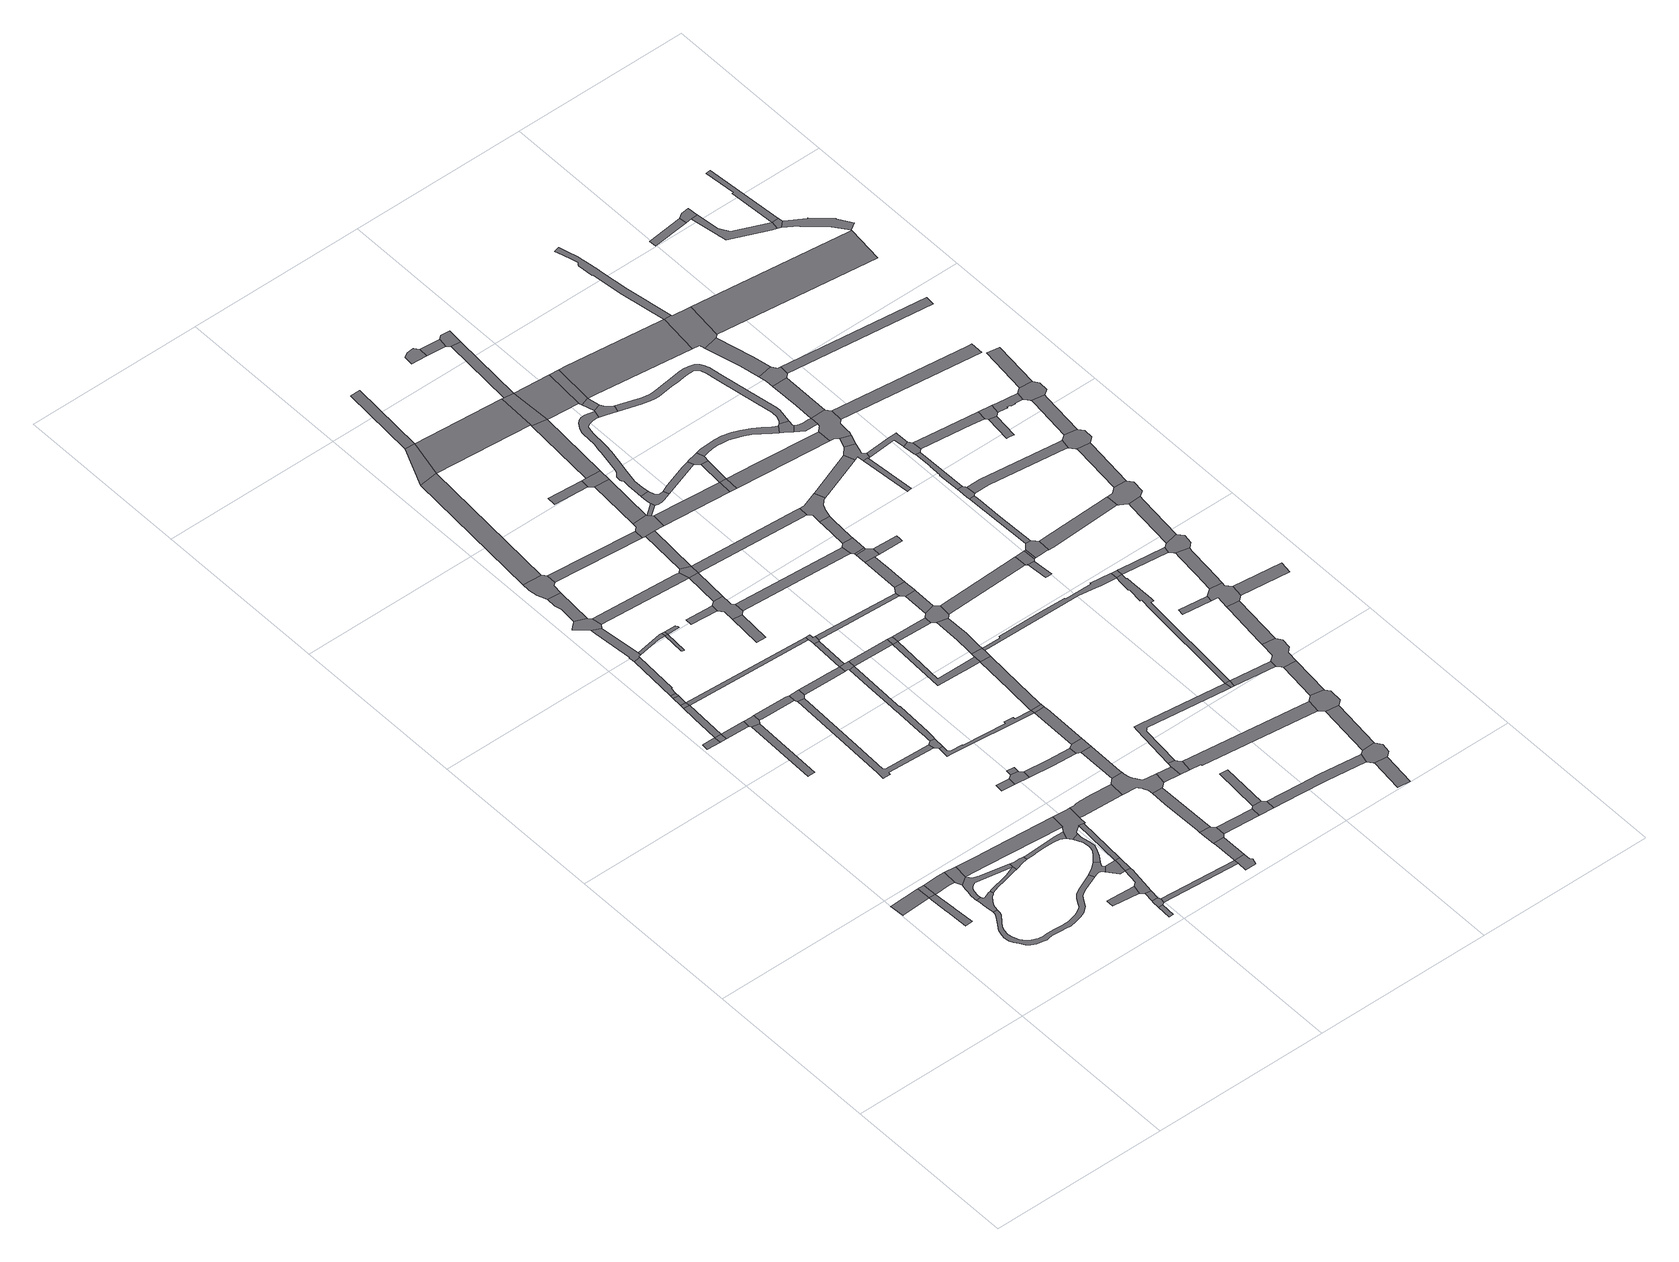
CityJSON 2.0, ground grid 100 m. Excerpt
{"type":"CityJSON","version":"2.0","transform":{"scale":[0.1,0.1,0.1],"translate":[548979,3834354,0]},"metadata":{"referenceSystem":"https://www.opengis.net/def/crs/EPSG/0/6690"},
"CityObjects":{
"road1":{"type":"Road","attributes":{"RoadStructureAttribute.sectionType":"1"},"geometry":[{"type":"MultiSurface","lod":"1","boundaries":[[[0,1,2,3,4,5,6]]]}]},
"road2":{"type":"Road","attributes":{"RoadStructureAttribute.sectionType":"1"},"geometry":[{"type":"MultiSurface","lod":"1","boundaries":[[[7,8,9,10,11,12,13,14,6]]]}]},
"road3":{"type":"Road","geometry":[{"type":"MultiSurface","lod":"1","boundaries":[[[15,0,6,14]]]}]},
"road4":{"type":"Road","attributes":{"RoadStructureAttribute.sectionType":"1"},"geometry":[{"type":"MultiSurface","lod":"1","boundaries":[[[16,15,14,17,18,19,20]]]}]},
"road5":{"type":"Road","geometry":[{"type":"MultiSurface","lod":"1","boundaries":[[[21,22,23,24,25,26,27,28,29,30,31,32,33,34,35,36,37,38]]]}]},
"road6":{"type":"Road","geometry":[{"type":"MultiSurface","lod":"1","boundaries":[[[20,19,39,40,41]]]}]},
"road7":{"type":"Road","attributes":{"RoadStructureAttribute.sectionType":"1"},"geometry":[{"type":"MultiSurface","lod":"1","boundaries":[[[31,42,43,44,45,46,47,48,49,50,51,52,53,54,55,56,57,58,59,60,61,62,63,64,65,66,67,68,69,70,71,72,73,74,75,76,77,78,79,80,81,82,83,84,85,86,87,88,89,90,91,92,93,94,95,96,97,98,99,100,101,102,32]]]}]},
"road8":{"type":"Road","attributes":{"RoadStructureAttribute.sectionType":"1"},"geometry":[{"type":"MultiSurface","lod":"1","boundaries":[[[103,104,105,40,39,106,107,108,109,110,27,26,111,112,113,114,115,116,117,118,119,120,121,122,123]]]}]},
"road9":{"type":"Road","attributes":{"RoadStructureAttribute.sectionType":"1"},"geometry":[{"type":"MultiSurface","lod":"1","boundaries":[[[122,124,125,126,127,128,21,38,129,130,131,132,133,134]]]}]},
"road10":{"type":"Road","attributes":{"RoadStructureAttribute.sectionType":"1"},"geometry":[{"type":"MultiSurface","lod":"1","boundaries":[[[135,136,137,138,139]]]}]},
"road11":{"type":"Road","geometry":[{"type":"MultiSurface","lod":"1","boundaries":[[[139,138,140,141]]]}]},
"road12":{"type":"Road","attributes":{"RoadStructureAttribute.sectionType":"1"},"geometry":[{"type":"MultiSurface","lod":"1","boundaries":[[[142,143,144,139,141,145]]]}]},
"road13":{"type":"Road","geometry":[{"type":"MultiSurface","lod":"1","boundaries":[[[146,147,148,123,122,134,149,150,151]]]}]},
"road14":{"type":"Road","attributes":{"RoadStructureAttribute.sectionType":"1"},"geometry":[{"type":"MultiSurface","lod":"1","boundaries":[[[152,141,140,153,154,155]]]}]},
"road15":{"type":"Road","geometry":[{"type":"MultiSurface","lod":"1","boundaries":[[[156,142,145,157]]]}]},
"road16":{"type":"Road","attributes":{"RoadStructureAttribute.sectionType":"1"},"geometry":[{"type":"MultiSurface","lod":"1","boundaries":[[[158,159,160,161,162]]]}]},
"road17":{"type":"Road","attributes":{"RoadStructureAttribute.sectionType":"1"},"geometry":[{"type":"MultiSurface","lod":"1","boundaries":[[[163,156,157,164]]]}]},
"road18":{"type":"Road","geometry":[{"type":"MultiSurface","lod":"1","boundaries":[[[165,163,164,166]]]}]},
"road19":{"type":"Road","attributes":{"RoadStructureAttribute.sectionType":"1"},"geometry":[{"type":"MultiSurface","lod":"1","boundaries":[[[167,168,41,40,169,170,171,172]]]}]},
"road20":{"type":"Road","geometry":[{"type":"MultiSurface","lod":"1","boundaries":[[[173,174,175,176,177,178]]]}]},
"road21":{"type":"Road","geometry":[{"type":"MultiSurface","lod":"1","boundaries":[[[179,155,154,158,162,180,181]]]}]},
"road22":{"type":"Road","attributes":{"RoadStructureAttribute.sectionType":"1"},"geometry":[{"type":"MultiSurface","lod":"1","boundaries":[[[182,183,184,185,165,166]]]}]},
"road23":{"type":"Road","attributes":{"RoadStructureAttribute.sectionType":"1"},"geometry":[{"type":"MultiSurface","lod":"1","boundaries":[[[186,187,188,189]]]}]},
"road24":{"type":"Road","geometry":[{"type":"MultiSurface","lod":"1","boundaries":[[[190,191,186,189,192,193,194]]]}]},
"road25":{"type":"Road","attributes":{"RoadStructureAttribute.sectionType":"1"},"geometry":[{"type":"MultiSurface","lod":"1","boundaries":[[[195,190,194,196]]]}]},
"road26":{"type":"Road","attributes":{"RoadStructureAttribute.sectionType":"1"},"geometry":[{"type":"MultiSurface","lod":"1","boundaries":[[[197,198,151,150,199,200,201,202,203,204,205]]]}]},
"road27":{"type":"Road","geometry":[{"type":"MultiSurface","lod":"1","boundaries":[[[206,207,75,74,208,209,210,211,212,213,214,215]]]}]},
"road28":{"type":"Road","geometry":[{"type":"MultiSurface","lod":"1","boundaries":[[[216,217,218,219,220,178,177,221,195,196,222,223]]]}]},
"road29":{"type":"Road","attributes":{"RoadStructureAttribute.sectionType":"1"},"geometry":[{"type":"MultiSurface","lod":"1","boundaries":[[[224,225,226,227,185,184,228,229,230,231,232,233]]]}]},
"road30":{"type":"Road","geometry":[{"type":"MultiSurface","lod":"1","boundaries":[[[212,211,234,217,235]]]}]},
"road31":{"type":"Road","geometry":[{"type":"MultiSurface","lod":"1","boundaries":[[[236,237,238,239,224,233,240,241,242]]]}]},
"road32":{"type":"Road","attributes":{"RoadStructureAttribute.sectionType":"1"},"geometry":[{"type":"MultiSurface","lod":"1","boundaries":[[[243,181,180,244,245,246,247,248,249]]]}]},
"road33":{"type":"Road","attributes":{"RoadStructureAttribute.sectionType":"1"},"geometry":[{"type":"MultiSurface","lod":"1","boundaries":[[[250,251,252,253,254,255,256,257,258,259,260,261,262,263,264,265,206,215]]]}]},
"road34":{"type":"Road","attributes":{"RoadStructureAttribute.sectionType":"1"},"geometry":[{"type":"MultiSurface","lod":"1","boundaries":[[[235,217,216,223,266]]]}]},
"road35":{"type":"Road","attributes":{"RoadStructureAttribute.sectionType":"1"},"geometry":[{"type":"MultiSurface","lod":"1","boundaries":[[[267,268,269,236,242,270]]]}]},
"road36":{"type":"Road","geometry":[{"type":"MultiSurface","lod":"1","boundaries":[[[271,231,230,272,273,274]]]}]},
"road37":{"type":"Road","geometry":[{"type":"MultiSurface","lod":"1","boundaries":[[[275,276,277,278,267,270,279,280,281,282,283,284,285,286]]]}]},
"road38":{"type":"Road","attributes":{"RoadStructureAttribute.sectionType":"1"},"geometry":[{"type":"MultiSurface","lod":"1","boundaries":[[[287,235,266,288]]]}]},
"road39":{"type":"Road","geometry":[{"type":"MultiSurface","lod":"1","boundaries":[[[289,172,171,205,204,258,257,290,287,288,291,292,293]]]}]},
"road40":{"type":"Road","attributes":{"RoadStructureAttribute.sectionType":"1"},"geometry":[{"type":"MultiSurface","lod":"1","boundaries":[[[294,295,296,297,298,273]]]}]},
"road41":{"type":"Road","attributes":{"RoadStructureAttribute.sectionType":"1"},"geometry":[{"type":"MultiSurface","lod":"1","boundaries":[[[193,192,299,300]]]}]},
"road42":{"type":"Road","geometry":[{"type":"MultiSurface","lod":"1","boundaries":[[[249,248,301,302,303,304,305,306]]]}]},
"road43":{"type":"Road","attributes":{"RoadStructureAttribute.sectionType":"1"},"geometry":[{"type":"MultiSurface","lod":"1","boundaries":[[[302,307,308,309,310,311,312,313,314,315,316,303]]]}]},
"road44":{"type":"Road","geometry":[{"type":"MultiSurface","lod":"1","boundaries":[[[274,273,298,317]]]}]},
"road45":{"type":"Road","attributes":{"RoadStructureAttribute.sectionType":"1"},"geometry":[{"type":"MultiSurface","lod":"1","boundaries":[[[157,145,318,319]]]}]},
"road46":{"type":"Road","attributes":{"RoadStructureAttribute.sectionType":"1"},"geometry":[{"type":"MultiSurface","lod":"1","boundaries":[[[320,321,322,323]]]}]},
"road47":{"type":"Road","geometry":[{"type":"MultiSurface","lod":"1","boundaries":[[[324,325,326,317,298]]]}]},
"road48":{"type":"Road","geometry":[{"type":"MultiSurface","lod":"1","boundaries":[[[327,328,329,313,312,330,331,332,333]]]}]},
"road49":{"type":"Road","geometry":[{"type":"MultiSurface","lod":"1","boundaries":[[[334,323,322,335,336,337]]]}]},
"road50":{"type":"Road","attributes":{"RoadStructureAttribute.sectionType":"1"},"geometry":[{"type":"MultiSurface","lod":"1","boundaries":[[[338,339,275,286]]]}]},
"road51":{"type":"Road","geometry":[{"type":"MultiSurface","lod":"1","boundaries":[[[340,341,334,337]]]}]},
"road52":{"type":"Road","attributes":{"RoadStructureAttribute.sectionType":"1"},"geometry":[{"type":"MultiSurface","lod":"1","boundaries":[[[342,241,240,343,344,345]]]}]},
"road53":{"type":"Road","attributes":{"RoadStructureAttribute.sectionType":"1"},"geometry":[{"type":"MultiSurface","lod":"1","boundaries":[[[346,347,306,305,348,349,350]]]}]},
"road54":{"type":"Road","attributes":{"RoadStructureAttribute.sectionType":"1"},"geometry":[{"type":"MultiSurface","lod":"1","boundaries":[[[351,352,353,354,355,356,293,292,357,358,359,360,361]]]}]},
"road55":{"type":"Road","attributes":{"RoadStructureAttribute.sectionType":"1"},"geometry":[{"type":"MultiSurface","lod":"1","boundaries":[[[362,363,364,365,366,367,368,369,370,371,372,373,374,375,376,327,333]]]}]},
"road56":{"type":"Road","geometry":[{"type":"MultiSurface","lod":"1","boundaries":[[[377,378,379,380]]]}]},
"road57":{"type":"Road","geometry":[{"type":"MultiSurface","lod":"1","boundaries":[[[300,299,381,382,383,384,385,386,387,388]]]}]},
"road58":{"type":"Road","attributes":{"RoadStructureAttribute.sectionType":"1"},"geometry":[{"type":"MultiSurface","lod":"1","boundaries":[[[389,390,391,392,300,388]]]}]},
"road59":{"type":"Road","geometry":[{"type":"MultiSurface","lod":"1","boundaries":[[[393,394,395,396,397]]]}]},
"road60":{"type":"Road","attributes":{"RoadStructureAttribute.sectionType":"1"},"geometry":[{"type":"MultiSurface","lod":"1","boundaries":[[[398,284,283,399,400]]]}]},
"road61":{"type":"Road","attributes":{"RoadStructureAttribute.sectionType":"1"},"geometry":[{"type":"MultiSurface","lod":"1","boundaries":[[[401,336,335,402,403,404]]]}]},
"road62":{"type":"Road","attributes":{"RoadStructureAttribute.sectionType":"1"},"geometry":[{"type":"MultiSurface","lod":"1","boundaries":[[[331,405,406,407,408,409,410,411,412,413,414,415,416,417,418,332]]]}]},
"road63":{"type":"Road","geometry":[{"type":"MultiSurface","lod":"1","boundaries":[[[350,349,419,368,367,420,421,422,423]]]}]},
"road64":{"type":"Road","geometry":[{"type":"MultiSurface","lod":"1","boundaries":[[[424,390,389,425,426,427]]]}]},
"road65":{"type":"Road","geometry":[{"type":"MultiSurface","lod":"1","boundaries":[[[428,380,379,429,393,397,430,431,432,433,434]]]}]},
"road66":{"type":"Road","attributes":{"RoadStructureAttribute.sectionType":"1"},"geometry":[{"type":"MultiSurface","lod":"1","boundaries":[[[435,350,423,436]]]}]},
"road67":{"type":"Road","geometry":[{"type":"MultiSurface","lod":"1","boundaries":[[[437,339,338,438]]]}]},
"road68":{"type":"Road","attributes":{"RoadStructureAttribute.sectionType":"1"},"geometry":[{"type":"MultiSurface","lod":"1","boundaries":[[[439,440,441,442,424,427]]]}]},
"road69":{"type":"Road","geometry":[{"type":"MultiSurface","lod":"1","boundaries":[[[443,444,445,446,319,318,447,435,436,448,449]]]}]},
"road70":{"type":"Road","attributes":{"RoadStructureAttribute.sectionType":"1"},"geometry":[{"type":"MultiSurface","lod":"1","boundaries":[[[344,428,434,450]]]}]},
"road71":{"type":"Road","geometry":[{"type":"MultiSurface","lod":"1","boundaries":[[[451,452,361,360,453,454,455,456,457,440,439,458,459,460,461,462,463,464,465,466,467,468,469]]]}]},
"road72":{"type":"Road","attributes":{"RoadStructureAttribute.sectionType":"1"},"geometry":[{"type":"MultiSurface","lod":"1","boundaries":[[[470,451,469,471,472]]]}]},
"road73":{"type":"Road","geometry":[{"type":"MultiSurface","lod":"1","boundaries":[[[473,345,344,450,474]]]}]},
"road74":{"type":"Road","attributes":{"RoadStructureAttribute.sectionType":"1"},"geometry":[{"type":"MultiSurface","lod":"1","boundaries":[[[420,367,475,476,477,478]]]}]},
"road75":{"type":"Road","attributes":{"RoadStructureAttribute.sectionType":"1"},"geometry":[{"type":"MultiSurface","lod":"1","boundaries":[[[426,425,479,480]]]}]},
"road76":{"type":"Road","geometry":[{"type":"MultiSurface","lod":"1","boundaries":[[[481,404,403,470,472,482]]]}]},
"road77":{"type":"Road","attributes":{"RoadStructureAttribute.sectionType":"1"},"geometry":[{"type":"MultiSurface","lod":"1","boundaries":[[[483,473,474,484]]]}]},
"road78":{"type":"Road","attributes":{"RoadStructureAttribute.sectionType":"1"},"geometry":[{"type":"MultiSurface","lod":"1","boundaries":[[[485,437,438,486]]]}]},
"road79":{"type":"Road","attributes":{"RoadStructureAttribute.sectionType":"1"},"geometry":[{"type":"MultiSurface","lod":"1","boundaries":[[[487,481,482,488,489]]]}]},
"road80":{"type":"Road","attributes":{"RoadStructureAttribute.sectionType":"1"},"geometry":[{"type":"MultiSurface","lod":"1","boundaries":[[[459,458,490,491]]]}]},
"road81":{"type":"Road","geometry":[{"type":"MultiSurface","lod":"1","boundaries":[[[410,409,487,489,492]]]}]},
"road82":{"type":"Road","geometry":[{"type":"MultiSurface","lod":"1","boundaries":[[[493,494,495,496]]]}]},
"road83":{"type":"Road","geometry":[{"type":"MultiSurface","lod":"1","boundaries":[[[478,477,497,498]]]}]},
"road84":{"type":"Road","geometry":[{"type":"MultiSurface","lod":"1","boundaries":[[[499,500,501,502,400,399,483,484,503,504,505,506,507]]]}]},
"road85":{"type":"Road","geometry":[{"type":"MultiSurface","lod":"1","boundaries":[[[508,480,479,509,510,511]]]}]},
"road86":{"type":"Road","geometry":[{"type":"MultiSurface","lod":"1","boundaries":[[[512,513,514,491,490,515,516,517,518,519]]]}]},
"road87":{"type":"Road","attributes":{"RoadStructureAttribute.sectionType":"1"},"geometry":[{"type":"MultiSurface","lod":"1","boundaries":[[[477,520,521,522,523,524,525,526,527,528,529,497]]]}]},
"road88":{"type":"Road","attributes":{"RoadStructureAttribute.sectionType":"1"},"geometry":[{"type":"MultiSurface","lod":"1","boundaries":[[[449,448,530,531]]]}]},
"road89":{"type":"Road","attributes":{"RoadStructureAttribute.sectionType":"1"},"geometry":[{"type":"MultiSurface","lod":"1","boundaries":[[[438,338,532,533]]]}]},
"road90":{"type":"Road","attributes":{"RoadStructureAttribute.sectionType":"1"},"geometry":[{"type":"MultiSurface","lod":"1","boundaries":[[[525,534,535,536,410,492,537,538,539]]]}]},
"road91":{"type":"Road","attributes":{"RoadStructureAttribute.sectionType":"1"},"geometry":[{"type":"MultiSurface","lod":"1","boundaries":[[[540,541,508,511]]]}]},
"road92":{"type":"Road","attributes":{"RoadStructureAttribute.sectionType":"1"},"geometry":[{"type":"MultiSurface","lod":"1","boundaries":[[[542,500,499,543]]]}]},
"road93":{"type":"Road","attributes":{"RoadStructureAttribute.sectionType":"1"},"geometry":[{"type":"MultiSurface","lod":"1","boundaries":[[[544,431,430,545,546,547]]]}]},
"road94":{"type":"Road","attributes":{"RoadStructureAttribute.sectionType":"1"},"geometry":[{"type":"MultiSurface","lod":"1","boundaries":[[[498,497,548,549]]]}]},
"road95":{"type":"Road","attributes":{"RoadStructureAttribute.sectionType":"1"},"geometry":[{"type":"MultiSurface","lod":"1","boundaries":[[[550,507,506,551]]]}]},
"road96":{"type":"Road","geometry":[{"type":"MultiSurface","lod":"1","boundaries":[[[496,495,542,543,552,553]]]}]},
"road97":{"type":"Road","geometry":[{"type":"MultiSurface","lod":"1","boundaries":[[[554,526,525,539,555,556]]]}]},
"road98":{"type":"Road","attributes":{"RoadStructureAttribute.sectionType":"1"},"geometry":[{"type":"MultiSurface","lod":"1","boundaries":[[[557,474,450,558,559,560]]]}]},
"road99":{"type":"Road","attributes":{"RoadStructureAttribute.sectionType":"1"},"geometry":[{"type":"MultiSurface","lod":"1","boundaries":[[[561,562,563,554,556,564,565,566,567]]]}]},
"road100":{"type":"Road","geometry":[{"type":"MultiSurface","lod":"1","boundaries":[[[568,569,570,571,572,573,550,551,574,575,576,577,578]]]}]},
"road101":{"type":"Road","attributes":{"RoadStructureAttribute.sectionType":"1"},"geometry":[{"type":"MultiSurface","lod":"1","boundaries":[[[579,553,552,580]]]}]},
"road102":{"type":"Road","attributes":{"RoadStructureAttribute.sectionType":"1"},"geometry":[{"type":"MultiSurface","lod":"1","boundaries":[[[505,504,581,582]]]}]},
"road103":{"type":"Road","geometry":[{"type":"MultiSurface","lod":"1","boundaries":[[[583,584,585,586,549,548,561,567,587,588,589,590]]]}]},
"road104":{"type":"Road","attributes":{"RoadStructureAttribute.sectionType":"1"},"geometry":[{"type":"MultiSurface","lod":"1","boundaries":[[[591,586,585,592]]]}]},
"road105":{"type":"Road","attributes":{"RoadStructureAttribute.sectionType":"1"},"geometry":[{"type":"MultiSurface","lod":"1","boundaries":[[[593,594,510,509,595,596,597,598]]]}]},
"road106":{"type":"Road","geometry":[{"type":"MultiSurface","lod":"1","boundaries":[[[599,600,601,531,530,591,592,602,603,604]]]}]},
"road107":{"type":"Road","attributes":{"RoadStructureAttribute.sectionType":"1"},"geometry":[{"type":"MultiSurface","lod":"1","boundaries":[[[605,606,607,512,519,608,609,610,611,612,613,614]]]}]},
"road108":{"type":"Road","attributes":{"RoadStructureAttribute.sectionType":"1"},"geometry":[{"type":"MultiSurface","lod":"1","boundaries":[[[615,616,617,618,619,620,621,622,623,624,625,626,627,628,629,630,631,632,633,572,571,634,635,636,637,638,639,640,641,642,643,644,645,646,647,648,649]]]}]},
"road109":{"type":"Road","geometry":[{"type":"MultiSurface","lod":"1","boundaries":[[[533,532,579,580,650,651]]]}]},
"road110":{"type":"Road","attributes":{"RoadStructureAttribute.sectionType":"1"},"geometry":[{"type":"MultiSurface","lod":"1","boundaries":[[[652,653,654,578,577,655]]]}]},
"road111":{"type":"Road","attributes":{"RoadStructureAttribute.sectionType":"1"},"geometry":[{"type":"MultiSurface","lod":"1","boundaries":[[[656,599,604,657,658]]]}]},
"road112":{"type":"Road","geometry":[{"type":"MultiSurface","lod":"1","boundaries":[[[659,660,661,662,663,664]]]}]},
"road113":{"type":"Road","attributes":{"RoadStructureAttribute.sectionType":"1"},"geometry":[{"type":"MultiSurface","lod":"1","boundaries":[[[516,515,665,666,667,668]]]}]},
"road114":{"type":"Road","attributes":{"RoadStructureAttribute.sectionType":"1"},"geometry":[{"type":"MultiSurface","lod":"1","boundaries":[[[669,670,671,672]]]}]},
"road115":{"type":"Road","geometry":[{"type":"MultiSurface","lod":"1","boundaries":[[[670,673,674,656,658,675,676,671]]]}]},
"road116":{"type":"Road","geometry":[{"type":"MultiSurface","lod":"1","boundaries":[[[677,547,546,669,672,678,679]]]}]},
"road117":{"type":"Road","geometry":[{"type":"MultiSurface","lod":"1","boundaries":[[[582,581,680,681]]]}]},
"road118":{"type":"Road","attributes":{"RoadStructureAttribute.sectionType":"1"},"geometry":[{"type":"MultiSurface","lod":"1","boundaries":[[[664,663,682,683]]]}]},
"road119":{"type":"Road","attributes":{"RoadStructureAttribute.sectionType":"1"},"geometry":[{"type":"MultiSurface","lod":"1","boundaries":[[[684,651,650,685]]]}]},
"road120":{"type":"Road","attributes":{"RoadStructureAttribute.sectionType":"1"},"geometry":[{"type":"MultiSurface","lod":"1","boundaries":[[[650,580,686,687,688]]]}]},
"road121":{"type":"Road","attributes":{"RoadStructureAttribute.sectionType":"1"},"geometry":[{"type":"MultiSurface","lod":"1","boundaries":[[[689,690,677,679,691,692,693,694]]]}]},
"road122":{"type":"Road","attributes":{"RoadStructureAttribute.sectionType":"1"},"geometry":[{"type":"MultiSurface","lod":"1","boundaries":[[[695,696,582,681,697]]]}]},
"road123":{"type":"Road","geometry":[{"type":"MultiSurface","lod":"1","boundaries":[[[698,699,700,652,655,695,697,701]]]}]},
"road124":{"type":"Road","geometry":[{"type":"MultiSurface","lod":"1","boundaries":[[[702,703,704,676,675]]]}]},
"road125":{"type":"Road","attributes":{"RoadStructureAttribute.sectionType":"1"},"geometry":[{"type":"MultiSurface","lod":"1","boundaries":[[[705,590,589,706]]]}]},
"road126":{"type":"Road","attributes":{"RoadStructureAttribute.sectionType":"1"},"geometry":[{"type":"MultiSurface","lod":"1","boundaries":[[[707,708,709,710]]]}]},
"road127":{"type":"Road","geometry":[{"type":"MultiSurface","lod":"1","boundaries":[[[711,683,682,684,685,712,713]]]}]},
"road128":{"type":"Road","attributes":{"RoadStructureAttribute.sectionType":"1"},"geometry":[{"type":"MultiSurface","lod":"1","boundaries":[[[714,715,716,717]]]}]},
"road129":{"type":"Road","geometry":[{"type":"MultiSurface","lod":"1","boundaries":[[[718,719,710,709,649,648,720,721,722]]]}]},
"road130":{"type":"Road","geometry":[{"type":"MultiSurface","lod":"1","boundaries":[[[723,724,560,559,725,689,694,726,727,728,729,730,731,732,733,734,735,736]]]}]},
"road131":{"type":"Road","attributes":{"RoadStructureAttribute.sectionType":"1"},"geometry":[{"type":"MultiSurface","lod":"1","boundaries":[[[737,738,739,740,741,742,743,744,745,746,747,556,555,748,749,750,751,752,753]]]}]},
"road132":{"type":"Road","geometry":[{"type":"MultiSurface","lod":"1","boundaries":[[[688,687,708,707,754]]]}]},
"road133":{"type":"Road","geometry":[{"type":"MultiSurface","lod":"1","boundaries":[[[755,756,598,597,757,758,714,717,759,760]]]}]},
"road134":{"type":"Road","geometry":[{"type":"MultiSurface","lod":"1","boundaries":[[[614,613,761,762,763]]]}]},
"road135":{"type":"Road","attributes":{"RoadStructureAttribute.sectionType":"1"},"geometry":[{"type":"MultiSurface","lod":"1","boundaries":[[[764,756,755,765]]]}]},
"road136":{"type":"Road","attributes":{"RoadStructureAttribute.sectionType":"1"},"geometry":[{"type":"MultiSurface","lod":"1","boundaries":[[[766,681,680,767,768,769]]]}]},
"road137":{"type":"Road","attributes":{"RoadStructureAttribute.sectionType":"1"},"geometry":[{"type":"MultiSurface","lod":"1","boundaries":[[[770,771,772,773,774,775,776,777,778,779,698,701,780,781,782,783,784,785,786,787,788,789,790,791]]]}]},
"road138":{"type":"Road","attributes":{"RoadStructureAttribute.sectionType":"1"},"geometry":[{"type":"MultiSurface","lod":"1","boundaries":[[[792,763,762,793,794]]]}]},
"road139":{"type":"Road","attributes":{"RoadStructureAttribute.sectionType":"1"},"geometry":[{"type":"MultiSurface","lod":"1","boundaries":[[[795,796,723,736,797,798]]]}]},
"road140":{"type":"Road","geometry":[{"type":"MultiSurface","lod":"1","boundaries":[[[799,800,801,668,667,764,765,802,803,804]]]}]},
"road141":{"type":"Road","geometry":[{"type":"MultiSurface","lod":"1","boundaries":[[[805,806,807,808,809,810]]]}]},
"road142":{"type":"Road","attributes":{"RoadStructureAttribute.sectionType":"1"},"geometry":[{"type":"MultiSurface","lod":"1","boundaries":[[[811,812,813,814,815,816,817,818,819,820,821,822,823,824,825,826,827,828,722,721,829,830,831,832,833,834,835,836,837,838,839,840,841,842,843,844,845,846,847,848,849]]]}]},
"road143":{"type":"Road","attributes":{"RoadStructureAttribute.sectionType":"1"},"geometry":[{"type":"MultiSurface","lod":"1","boundaries":[[[850,851,852,853,854,855,856,857,858,752,859,860,861,862,863,864,865,866,614,763]]]}]},
"road144":{"type":"Road","geometry":[{"type":"MultiSurface","lod":"1","boundaries":[[[867,705,706,805,810,868,869,870]]]}]},
"road145":{"type":"Road","attributes":{"RoadStructureAttribute.sectionType":"1"},"geometry":[{"type":"MultiSurface","lod":"1","boundaries":[[[871,867,870,872]]]}]},
"road146":{"type":"Road","attributes":{"RoadStructureAttribute.sectionType":"1"},"geometry":[{"type":"MultiSurface","lod":"1","boundaries":[[[873,799,804,874]]]}]},
"road147":{"type":"Road","geometry":[{"type":"MultiSurface","lod":"1","boundaries":[[[875,876,871,872,877,878,879,880,881,882,883,884]]]}]},
"road148":{"type":"Road","attributes":{"RoadStructureAttribute.sectionType":"1"},"geometry":[{"type":"MultiSurface","lod":"1","boundaries":[[[885,886,754,707,887,888,889]]]}]},
"road149":{"type":"Road","geometry":[{"type":"MultiSurface","lod":"1","boundaries":[[[848,791,790,890,891,892,893,894,849]]]}]},
"road150":{"type":"Road","attributes":{"RoadStructureAttribute.sectionType":"1"},"geometry":[{"type":"MultiSurface","lod":"1","boundaries":[[[895,896,897,898,899]]]}]},
"road151":{"type":"Road","geometry":[{"type":"MultiSurface","lod":"1","boundaries":[[[900,901,902,903,794,793,904,905,873,874,906,907,908,909]]]}]},
"road152":{"type":"Road","geometry":[{"type":"MultiSurface","lod":"1","boundaries":[[[910,753,752,858,911]]]}]},
"road153":{"type":"Road","geometry":[{"type":"MultiSurface","lod":"1","boundaries":[[[912,795,798,913,914,915,899,898,916,917,918,919,920,921,922,923]]]}]},
"road154":{"type":"Road","attributes":{"RoadStructureAttribute.sectionType":"1"},"geometry":[{"type":"MultiSurface","lod":"1","boundaries":[[[924,925,926,927,928,929,875,884]]]}]},
"road155":{"type":"Road","attributes":{"RoadStructureAttribute.sectionType":"1"},"geometry":[{"type":"MultiSurface","lod":"1","boundaries":[[[930,931,932,933,892,891,934,935,936]]]}]},
"road156":{"type":"Road","geometry":[{"type":"MultiSurface","lod":"1","boundaries":[[[937,938,939,940]]]}]},
"road157":{"type":"Road","attributes":{"RoadStructureAttribute.sectionType":"1"},"geometry":[{"type":"MultiSurface","lod":"1","boundaries":[[[941,912,923,942]]]}]},
"road158":{"type":"Road","attributes":{"RoadStructureAttribute.sectionType":"1"},"geometry":[{"type":"MultiSurface","lod":"1","boundaries":[[[943,944,945,900,909,946]]]}]},
"road159":{"type":"Road","geometry":[{"type":"MultiSurface","lod":"1","boundaries":[[[947,948,949,950,951,952,928,927,953,954,955]]]}]},
"road160":{"type":"Road","geometry":[{"type":"MultiSurface","lod":"1","boundaries":[[[936,935,956,957,769,768,958,959,941,942,960,961,962,963,964,965,966,967]]]}]},
"road161":{"type":"Road","attributes":{"RoadStructureAttribute.sectionType":"1"},"geometry":[{"type":"MultiSurface","lod":"1","boundaries":[[[968,969,970,971,919,918,972,973,974]]]}]},
"road162":{"type":"Road","attributes":{"RoadStructureAttribute.sectionType":"1"},"geometry":[{"type":"MultiSurface","lod":"1","boundaries":[[[975,976,977,978,979,949,948,980]]]}]},
"road163":{"type":"Road","attributes":{"RoadStructureAttribute.sectionType":"1"},"geometry":[{"type":"MultiSurface","lod":"1","boundaries":[[[981,982,911,858,983,984,985]]]}]},
"road164":{"type":"Road","geometry":[{"type":"MultiSurface","lod":"1","boundaries":[[[986,940,939,987,943,946,988,989,990,991]]]}]},
"road165":{"type":"Road","attributes":{"RoadStructureAttribute.sectionType":"1"},"geometry":[{"type":"MultiSurface","lod":"1","boundaries":[[[992,993,994,936,967]]]}]},
"road166":{"type":"Road","geometry":[{"type":"MultiSurface","lod":"1","boundaries":[[[995,974,973,996,997,998,999,975,980,1000,1001,1002]]]}]},
"road167":{"type":"Road","attributes":{"RoadStructureAttribute.sectionType":"1"},"geometry":[{"type":"MultiSurface","lod":"1","boundaries":[[[1003,1004,881,880,1005,1006]]]}]},
"road168":{"type":"Road","geometry":[{"type":"MultiSurface","lod":"1","boundaries":[[[1007,1008,1009,1010,1011,993,992,1012,1013,1014]]]}]},
"road169":{"type":"Road","attributes":{"RoadStructureAttribute.sectionType":"1"},"geometry":[{"type":"MultiSurface","lod":"1","boundaries":[[[1015,1016,1017,1018,1010,1009]]]}]},
"road170":{"type":"Road","attributes":{"RoadStructureAttribute.sectionType":"1"},"geometry":[{"type":"MultiSurface","lod":"1","boundaries":[[[1019,1020,1021,986,991,1022,1023,1024]]]}]},
"road171":{"type":"Road","geometry":[{"type":"MultiSurface","lod":"1","boundaries":[[[1025,1026,889,888,1027,1028,1029,1017,1016,1030,1031,1032]]]}]},
"road172":{"type":"Road","geometry":[{"type":"MultiSurface","lod":"1","boundaries":[[[1033,1034,1035,1036,985,984,1037,1038,1019,1024,1039,1040]]]}]},
"road173":{"type":"Road","attributes":{"RoadStructureAttribute.sectionType":"1"},"geometry":[{"type":"MultiSurface","lod":"1","boundaries":[[[1041,1042,1043,1044,1045,1046,1047,1048,1049,1050,1051,1052,1053,1054,1055,1056,1057,1058,889,1026]]]}]},
"road174":{"type":"Road","attributes":{"RoadStructureAttribute.sectionType":"1"},"geometry":[{"type":"MultiSurface","lod":"1","boundaries":[[[989,988,1059,1060]]]}]},
"road175":{"type":"Road","attributes":{"RoadStructureAttribute.sectionType":"1"},"geometry":[{"type":"MultiSurface","lod":"1","boundaries":[[[1061,1062,955,954,1063,1064,1065,1066]]]}]},
"road176":{"type":"Road","attributes":{"RoadStructureAttribute.sectionType":"1"},"geometry":[{"type":"MultiSurface","lod":"1","boundaries":[[[1067,1002,1001,1068,1069,1070]]]}]},
"road177":{"type":"Road","attributes":{"RoadStructureAttribute.sectionType":"1"},"geometry":[{"type":"MultiSurface","lod":"1","boundaries":[[[1071,1072,1073,1074,1034,1033]]]}]},
"road178":{"type":"Road","geometry":[{"type":"MultiSurface","lod":"1","boundaries":[[[1075,1076,1077,1078,1003,1006,1079,1080,1073,1072,1081,1082,1083]]]}]},
"road179":{"type":"Road","geometry":[{"type":"MultiSurface","lod":"1","boundaries":[[[1084,1085,1086,1087,1088]]]}]},
"road180":{"type":"Road","attributes":{"RoadStructureAttribute.sectionType":"1"},"geometry":[{"type":"MultiSurface","lod":"1","boundaries":[[[1089,965,964,1090,1091]]]}]},
"road181":{"type":"Road","attributes":{"RoadStructureAttribute.sectionType":"1"},"geometry":[{"type":"MultiSurface","lod":"1","boundaries":[[[1092,1093,1075,1083,1094,1095]]]}]},
"road182":{"type":"Road","geometry":[{"type":"MultiSurface","lod":"1","boundaries":[[[1070,1069,1084,1088,1096,1097]]]}]},
"road183":{"type":"Road","geometry":[{"type":"MultiSurface","lod":"1","boundaries":[[[1098,1099,1100,1066,1065,1101,1102,1092,1095,1103,1104,1105]]]}]},
"road184":{"type":"Road","attributes":{"RoadStructureAttribute.sectionType":"1"},"geometry":[{"type":"MultiSurface","lod":"1","boundaries":[[[1014,1013,1106,1107]]]}]},
"road185":{"type":"Road","attributes":{"RoadStructureAttribute.sectionType":"1"},"geometry":[{"type":"MultiSurface","lod":"1","boundaries":[[[1108,1097,1096,1109,1110,1111,1112,1113,1114,1115,1116,1117]]]}]},
"road186":{"type":"Road","attributes":{"RoadStructureAttribute.sectionType":"1"},"geometry":[{"type":"MultiSurface","lod":"1","boundaries":[[[1118,1119,1098,1105,1120,1121]]]}]},
"road187":{"type":"Road","geometry":[{"type":"MultiSurface","lod":"1","boundaries":[[[1122,1123,1124,1125]]]}]},
"road188":{"type":"Road","attributes":{"RoadStructureAttribute.sectionType":"1"},"geometry":[{"type":"MultiSurface","lod":"1","boundaries":[[[1126,1032,1031,1127,1128]]]}]},
"road189":{"type":"Road","geometry":[{"type":"MultiSurface","lod":"1","boundaries":[[[1129,1130,1131,1117,1116,1132,1133,1118,1121,1134,1135,1136]]]}]},
"road190":{"type":"Road","attributes":{"RoadStructureAttribute.sectionType":"1"},"geometry":[{"type":"MultiSurface","lod":"1","boundaries":[[[1137,1129,1136,1138]]]}]},
"road191":{"type":"Road","geometry":[{"type":"MultiSurface","lod":"1","boundaries":[[[1139,1140,1122,1125,1141,1142]]]}]},
"road192":{"type":"Road","attributes":{"RoadStructureAttribute.sectionType":"1"},"geometry":[{"type":"MultiSurface","lod":"1","boundaries":[[[1143,1144,1145,1142,1141,1146,1147,1148,1149,1150,1151]]]}]},
"road193":{"type":"Road","geometry":[{"type":"MultiSurface","lod":"1","boundaries":[[[1152,1151,1150,1153,1154]]]}]},
"road194":{"type":"Road","attributes":{"RoadStructureAttribute.sectionType":"1"},"geometry":[{"type":"MultiSurface","lod":"1","boundaries":[[[1155,1156,1157,1158,1159,1160,1151,1152]]]}]},
"road195":{"type":"Road","attributes":{"RoadStructureAttribute.sectionType":"1"},"geometry":[{"type":"MultiSurface","lod":"1","boundaries":[[[1161,1162,1163,1164,1165,1166,1167,1154,1153,1168,1169,1170,1171,1172,1173,1174]]]}]}
},
"vertices":[
[172,959,0],[6,952,0],[1,952,0],[8,871,0],[14,872,0],[49,873,0],[175,878,0],
[180,758,0],[180,752,0],[185,627,0],[206,629,0],[228,630,0],[220,754,0],[220,758,0],[212,879,0],
[209,960,0],
[298,964,0],[214,879,0],[300,883,0],[332,880,0],[338,961,0],
[421,727,0],[412,724,0],[379,711,0],[372,711,0],[367,711,0],[362,724,0],[335,721,0],[337,701,0],[339,680,0],[343,634,0],[345,614,0],[368,611,0],[370,631,0],[375,646,0],[387,669,0],[404,692,0],[420,704,0],[427,709,0],
[348,844,0],[396,876,0],[403,956,0],
[343,596,0],[333,579,0],[316,553,0],[284,503,0],[277,471,0],[272,448,0],[275,420,0],[287,396,0],[303,373,0],[320,348,0],[338,334,0],[363,319,0],[388,314,0],[404,312,0],[418,309,0],[433,312,0],[456,315,0],[476,313,0],[506,310,0],[533,308,0],[563,306,0],[569,307,0],[596,311,0],[633,322,0],[665,334,0],[685,350,0],[698,362,0],[712,385,0],[725,407,0],[735,423,0],[749,433,0],[772,445,0],[859,481,0],[846,509,0],[747,465,0],[722,450,0],[704,432,0],[687,405,0],[673,377,0],[653,362,0],[625,349,0],[590,339,0],[575,337,0],[558,336,0],[533,336,0],[493,340,0],[465,340,0],[435,340,0],[418,337,0],[405,340,0],[395,342,0],[363,356,0],[338,371,0],[317,398,0],[305,428,0],[299,456,0],[304,488,0],[314,511,0],[331,536,0],[361,574,0],[365,591,0],
[443,840,0],[441,840,0],[418,849,0],[344,816,0],[341,796,0],[336,766,0],[334,736,0],[334,732,0],[362,736,0],[361,744,0],[361,749,0],[364,774,0],[373,796,0],[376,798,0],[390,811,0],[393,814,0],[406,817,0],[428,814,0],[434,813,0],[606,781,0],[611,806,0],
[546,758,0],[516,750,0],[456,737,0],[444,735,0],[427,729,0],[447,717,0],[470,724,0],[474,725,0],[519,735,0],[594,754,0],[612,758,0],
[83,2342,0],[23,2343,0],[18,2304,0],[94,2301,0],[95,2341,0],
[132,2300,0],[133,2339,0],
[110,2583,0],[105,2502,0],[96,2342,0],[146,2581,0],
[666,802,0],[663,802,0],[636,801,0],[660,770,0],[689,777,0],[691,799,0],
[137,2339,0],[259,2296,0],[266,2296,0],[271,2336,0],
[111,2608,0],[140,2606,0],
[274,2283,0],[263,1861,0],[283,1862,0],[303,1862,0],[316,2273,0],
[115,2666,0],[146,2663,0],
[117,2688,0],[148,2685,0],
[628,938,0],[524,946,0],[518,867,0],[658,856,0],[959,833,0],[965,912,0],
[800,321,0],[798,321,0],[798,301,0],[798,281,0],[947,264,0],[958,312,0],
[315,2334,0],[330,2294,0],[331,2334,0],
[152,2724,0],[157,2724,0],[171,2975,0],[134,2968,0],
[957,134,0],[953,52,0],[978,51,0],[983,133,0],
[961,186,0],[959,175,0],[996,144,0],[1001,170,0],[993,182,0],
[968,243,0],[1001,239,0],
[886,806,0],[708,797,0],[731,777,0],[761,780,0],[806,781,0],[858,781,0],[893,777,0],[921,762,0],[938,804,0],
[916,559,0],[886,534,0],[879,489,0],[891,492,0],[906,487,0],[916,474,0],[941,502,0],[931,512,0],[933,525,0],[944,541,0],
[1015,416,0],[993,417,0],[981,329,0],[979,328,0],[969,320,0],[958,253,0],[1024,405,0],[1024,415,0],
[114,3259,0],[117,3233,0],[136,3006,0],[133,3005,0],[171,2976,0],[172,2984,0],[187,2987,0],[186,3005,0],[185,3016,0],[160,3237,0],
[962,419,0],[1003,502,0],
[90,3358,0],[86,3353,0],[67,3337,0],[50,3321,0],[176,3259,0],[167,3315,0],[151,3332,0],
[527,2329,0],[339,2294,0],[347,2293,0],[526,2289,0],[539,2288,0],[541,2288,0],[542,2328,0],
[962,570,0],[965,575,0],[980,605,0],[992,640,0],[992,673,0],[984,705,0],[981,727,0],[981,750,0],[944,737,0],[954,715,0],[964,690,0],[970,657,0],[970,640,0],[963,620,0],[943,590,0],[925,570,0],
[1030,500,0],
[91,3549,0],[88,3495,0],[98,3456,0],[167,3543,0],
[341,3031,0],[314,3008,0],[354,3006,0],[355,3030,0],
[67,3697,0],[64,3656,0],[64,3652,0],[70,3601,0],[171,3597,0],[171,3598,0],[174,3601,0],[177,3604,0],[190,3615,0],[191,3670,0],[181,3680,0],[172,3689,0],
[1022,790,0],[1048,784,0],
[1047,906,0],[984,762,0],[1056,784,0],[1059,825,0],[1065,905,0],
[348,2881,0],[355,2878,0],[363,2876,0],[363,2878,0],[371,3008,0],
[1430,111,0],[1431,140,0],
[548,2275,0],[549,2273,0],[586,2268,0],[587,2270,0],[600,2287,0],[601,2327,0],
[527,1667,0],[525,1624,0],[565,1622,0],[567,1631,0],[568,1636,0],[835,1623,0],[830,1653,0],[575,1663,0],[565,1673,0],[572,1871,0],
[372,3029,0],
[851,2551,0],[852,2572,0],
[898,1244,0],[894,1199,0],[969,1191,0],[974,1236,0],
[441,3007,0],[441,3017,0],[434,3026,0],
[853,1669,0],[846,1664,0],[837,1658,0],[841,1618,0],[854,1605,0],[875,1604,0],[879,1667,0],
[994,1252,0],[1051,1183,0],[1055,1228,0],[1039,1248,0],
[233,4524,0],[127,4513,0],
[1041,1280,0],[997,1284,0],
[657,3285,0],[653,3230,0],[691,3227,0],[678,3283,0],
[754,2322,0],[747,2323,0],[753,2282,0],[847,2280,0],[848,2320,0],
[1197,909,0],[1160,910,0],[1123,909,0],[1101,907,0],[1093,903,0],[1081,904,0],[1062,825,0],[1074,824,0],[1077,824,0],[1309,810,0],[1315,899,0],
[880,1684,0],[885,1725,0],[894,1933,0],[889,1934,0],[890,1956,0],[901,2278,0],[871,2273,0],[866,2134,0],[861,1957,0],[860,1933,0],[862,1933,0],[853,1721,0],[856,1720,0],[854,1683,0],[853,1670,0],
[500,3025,0],[497,2985,0],[649,2974,0],[652,3014,0],
[1431,111,0],[1430,56,0],[1490,57,0],[1492,57,0],[1502,92,0],[1499,94,0],[1491,102,0],[1491,139,0],
[1489,288,0],[1429,287,0],[1429,268,0],[1431,146,0],
[668,2884,0],[655,2696,0],[682,2695,0],[709,2693,0],[722,2880,0],
[696,3626,0],[693,3572,0],[697,3625,0],
[1195,1214,0],[1191,1169,0],[1323,1162,0],[1321,1207,0],
[849,1549,0],[848,1538,0],[854,1538,0],[869,1537,0],[1346,1495,0],[1345,1515,0],[1251,1523,0],[1252,1537,0],[1201,1541,0],[1199,1527,0],[950,1548,0],[950,1552,0],[885,1557,0],[873,1572,0],
[866,2279,0],[902,2318,0],[882,2319,0],[881,2319,0],[876,2319,0],
[1427,387,0],[1506,306,0],[1507,361,0],[1488,383,0],
[678,3034,0],[672,2947,0],[741,2898,0],[741,2953,0],[728,2968,0],[729,2988,0],[732,3031,0],
[855,2512,0],[884,2511,0],
[229,4744,0],[283,4739,0],
[1483,726,0],[1423,726,0],[1424,637,0],[1427,401,0],
[876,2548,0],[877,2557,0],[878,2571,0],[862,2572,0],[856,2538,0],[889,2519,0],[890,2548,0],
[745,3225,0],
[1344,926,0],[1336,919,0],[1394,805,0],[1399,797,0],[1410,782,0],[1412,777,0],[1423,752,0],[1512,750,0],[1520,814,0],[1448,823,0],[1444,829,0],[1427,856,0],[1418,869,0],[1412,883,0],[1408,893,0],[1406,902,0],[1406,909,0],[1405,914,0],[1405,926,0],
[1346,1152,0],[1405,941,0],[1406,1152,0],
[695,3300,0],[749,3279,0],
[905,2278,0],[1129,2272,0],[1134,2272,0],[1135,2312,0],
[1711,290,0],[1715,345,0],
[1344,1220,0],[1407,1219,0],
[714,3570,0],[769,3569,0],
[261,5177,0],[316,5176,0],
[1348,1494,0],[1408,1474,0],[1408,1494,0],
[1606,739,0],[1606,804,0],
[1408,1514,0],
[527,4056,0],[525,4008,0],[719,3995,0],[722,4045,0],
[1164,2271,0],[1165,2311,0],
[805,3673,0],[721,3670,0],[720,3646,0],[703,3631,0],[769,3571,0],[824,3567,0],[830,3647,0],[821,3657,0],[808,3670,0],
[1730,360,0],[1794,284,0],[1798,339,0],[1777,355,0],
[1609,830,0],[1608,818,0],[1607,812,0],[1660,733,0],[1668,797,0],[1661,805,0],[1645,825,0],[1644,826,0],
[1120,1927,0],[1120,1926,0],[1122,1926,0],[1276,1919,0],[1281,1919,0],[1372,1915,0],[1375,1958,0],[1282,1959,0],[1276,1959,0],[1146,1960,0],
[1364,2496,0],[1364,2518,0],
[781,4481,0],[788,4700,0],
[1372,1913,0],[1356,1688,0],[1346,1525,0],[1408,1534,0],[1418,1689,0],[1432,1911,0],
[1795,618,0],[1747,620,0],
[744,3975,0],[827,3969,0],
[1350,2916,0],[1346,2862,0],[1375,2859,0],[1369,2915,0],
[1362,2265,0],[1363,2305,0],
[874,3721,0],[879,3698,0],
[832,4037,0],[749,4043,0],
[1376,1982,0],[1436,1960,0],[1436,1978,0],
[1363,3243,0],[1360,3188,0],[1381,3186,0],[1385,3241,0],
[1385,2248,0],[1385,2097,0],[1378,2006,0],[1437,1989,0],[1438,2000,0],[1445,2101,0],[1445,2233,0],
[952,3741,0],[939,3744,0],[924,3759,0],[916,3789,0],[869,3783,0],[869,3746,0],[895,3691,0],[915,3691,0],[937,3696,0],[980,3712,0],[969,3744,0],
[780,4473,0],[863,4458,0],
[1204,3537,0],[1210,3617,0],
[1463,2326,0],[1455,2333,0],[1445,2343,0],[1385,2327,0],[1455,2243,0],[1457,2245,0],[1463,2251,0],[1469,2320,0],
[1386,2474,0],[1446,2474,0],
[2106,315,0],[1989,324,0],[1947,272,0],[2105,260,0],[2325,234,0],[2340,289,0],
[1386,2552,0],[1373,2533,0],[1364,2520,0],[1446,2504,0],[1446,2515,0],[1446,2551,0],
[1683,1114,0],[1643,1119,0],[1641,1095,0],[1671,1062,0],[1674,1064,0],[1683,1072,0],[1690,1077,0],[2134,1026,0],[2163,1023,0],[2158,1061,0],
[1018,4367,0],[995,4367,0],[980,4362,0],[961,4346,0],[943,4319,0],[931,4289,0],[929,4274,0],[925,4189,0],[920,4163,0],[917,4149,0],[913,4128,0],[889,3998,0],[884,3981,0],[864,3958,0],[862,3928,0],[867,3923,0],[872,3916,0],[870,3876,0],[868,3831,0],[911,3831,0],[910,3881,0],[924,3956,0],[941,4034,0],[955,4104,0],[957,4116,0],[959,4135,0],[962,4166,0],[969,4249,0],[976,4287,0],[981,4299,0],[996,4309,0],[1021,4314,0],[1043,4315,0],[1056,4311,0],[1068,4355,0],
[856,4694,0],[801,4699,0],
[1184,3818,0],[1143,3806,0],[1009,3759,0],[1194,3786,0],
[1386,2768,0],[1446,2671,0],[1446,2767,0],
[688,5225,0],[648,5222,0],[621,5206,0],[617,5153,0],[703,5147,0],[707,5200,0],
[1722,725,0],[1722,718,0],[2370,642,0],[2382,715,0],
[1387,2845,0],[1387,2835,0],[1447,2835,0],[1447,2845,0],
[1387,2807,0],[1387,2788,0],[1472,2767,0],[1473,2812,0],
[1388,2934,0],[1447,2905,0],[1448,2932,0],
[1244,3534,0],[1250,3614,0],
[815,5138,0],[823,5191,0],
[833,5119,0],[888,5115,0],
[881,4457,0],[1045,4445,0],[1062,4678,0],
[1399,3113,0],[1397,3081,0],[1448,2948,0],[1456,3077,0],[1458,3094,0],[1459,3109,0],
[1221,3764,0],[1221,3758,0],[1263,3760,0],
[1255,3835,0],[1240,3832,0],[1193,3821,0],[1266,3795,0],
[1612,2763,0],[1614,2786,0],[1614,2808,0],
[1948,2340,0],[1951,2269,0],
[1098,4441,0],[1051,4426,0],[1070,4362,0],[1113,4375,0],
[843,5209,0],[893,5183,0],[894,5205,0],
[2350,204,0],[2327,11,0],[2400,3,0],[2422,196,0],
[1138,4338,0],[1123,4358,0],[1086,4303,0],[1150,4284,0],[1161,4323,0],
[1502,3273,0],[1412,3239,0],[1402,3164,0],[1464,3131,0],[1469,3150,0],[1474,3165,0],[1478,3174,0],[1481,3180,0],[1483,3184,0],[1489,3192,0],[1496,3199,0],[1505,3207,0],[1513,3212,0],[1523,3217,0],
[2220,1964,0],[2220,1967,0],[2108,1979,0],[2105,1979,0],[2105,1975,0],[2105,1971,0],[1948,1973,0],[1948,1980,0],[1782,1985,0],[1549,1988,0],[1548,1977,0],[2011,1952,0],[2104,1938,0],[2137,1933,0],[2217,1925,0],[2221,1925,0],[2222,1964,0],
[1116,4674,0],
[2435,308,0],[2361,305,0],[2336,221,0],[2347,208,0],[2451,221,0],[2459,274,0],
[2168,1022,0],[2178,1021,0],[2183,1060,0],
[2395,613,0],[2469,603,0],
[1423,3600,0],[1417,3520,0],[1783,3491,0],[1782,3571,0],
[1651,3728,0],[1636,3736,0],[1596,3765,0],[1556,3790,0],[1508,3817,0],[1468,3832,0],[1418,3846,0],[1373,3848,0],[1333,3845,0],[1285,3842,0],[1298,3802,0],[1326,3808,0],[1361,3810,0],[1391,3808,0],[1426,3804,0],[1461,3791,0],[1496,3777,0],[1531,3760,0],[1569,3735,0],[1609,3703,0],[1637,3685,0],[1662,3723,0],
[2190,1060,0],[2412,994,0],[2415,1034,0],
[1771,3374,0],[1523,3281,0],[1544,3224,0],[1793,3317,0],
[2410,741,0],[2406,738,0],[2385,718,0],[2498,628,0],[2503,701,0],[2482,726,0],
[1960,2262,0],[1961,2262,0],[1970,2142,0],[1987,2142,0],[2005,2143,0],[1998,2260,0],
[1736,3799,0],[1736,3817,0],[1730,3847,0],[1704,3999,0],[1677,4163,0],[1667,4228,0],[1656,4256,0],[1646,4273,0],[1626,4288,0],[1598,4298,0],[1568,4300,0],[1533,4297,0],[1529,4296,0],[1381,4278,0],[1344,4273,0],[1314,4277,0],[1284,4285,0],[1275,4287,0],[1271,4249,0],[1277,4248,0],[1312,4240,0],[1342,4235,0],[1362,4235,0],[1451,4246,0],[1489,4250,0],[1549,4257,0],[1599,4258,0],[1611,4250,0],[1624,4235,0],[1632,4208,0],[1641,4150,0],[1666,3993,0],[1695,3829,0],[1698,3809,0],[1696,3771,0],[1686,3744,0],[1684,3741,0],[1674,3729,0],[1722,3717,0],
[2237,1697,0],[2256,1697,0],[2257,1714,0],[2256,1859,0],[2257,1889,0],[2255,1889,0],[2254,1890,0],[2251,1891,0],[2254,1926,0],[2217,1891,0],[2214,1864,0],[2211,1827,0],[2216,1825,0],[2207,1738,0],[2216,1736,0],[2212,1700,0],[2211,1697,0],
[2005,2342,0],[1999,2261,0],[2001,2263,0],[2008,2271,0],
[2015,2342,0],[2018,2272,0],
[2436,965,0],[2508,957,0],
[2045,2376,0],[2035,2364,0],[2036,2272,0],[2081,2274,0],[2095,2275,0],[2097,2272,0],[2101,2346,0],[2088,2359,0],[2077,2368,0],[2073,2372,0],
[1692,4610,0],[1160,4671,0],[1144,4437,0],[1684,4374,0],[1711,4608,0],
[1655,3673,0],[1692,3644,0],[1719,3679,0],[1717,3687,0],[1721,3714,0],
[1845,2999,0],[1857,3001,0],[1870,3002,0],[1844,3288,0],[1818,3286,0],
[2457,1144,0],[2447,1058,0],[2443,1055,0],[2438,1052,0],[2430,972,0],[2433,969,0],[2516,1027,0],[2543,1051,0],[2551,1106,0],[2528,1135,0],
[2232,1963,0],[2257,1961,0],
[1809,3415,0],[1815,3326,0],[1815,3315,0],[1817,3299,0],[1847,3284,0],[1852,3285,0],[1856,3285,0],[1862,3314,0],[1857,3319,0],[1843,3334,0],[1851,3357,0],[1864,3396,0],
[2066,2587,0],[2067,2587,0],[2064,2749,0],[2063,2772,0],[2034,2771,0],[2035,2749,0],
[1794,3662,0],[1770,3662,0],[1745,3664,0],[1727,3672,0],[1740,3614,0],[1812,3613,0],[1813,3662,0],
[2305,1573,0],[2301,1538,0],[2462,1520,0],[2466,1555,0],
[1828,3473,0],[1884,3454,0],
[2491,1442,0],[2489,1423,0],[2459,1165,0],[2562,1434,0],
[2070,2845,0],[2062,2856,0],[2031,2855,0],[2032,2837,0],[2033,2812,0],[2033,2787,0],[2069,2778,0],[2075,2784,0],[2074,2839,0],
[1811,3598,0],[1802,3590,0],[1812,3489,0],[1824,3477,0],[1890,3471,0],[1892,3498,0],[1896,3548,0],[1911,3561,0],[1915,3565,0],[1919,3637,0],[1916,3638,0],[1898,3661,0],
[2054,3320,0],[2054,3327,0],[2050,3327,0],[2011,3328,0],[2017,3299,0],[2023,3238,0],[2056,3251,0],
[2032,3161,0],[2034,3055,0],[2032,3055,0],[2033,2982,0],[2028,2981,0],[2057,3157,0],
[2279,1959,0],[2258,1961,0],[2275,1924,0],[2517,1897,0],[2524,1931,0],
[2508,1587,0],[2500,1516,0],[2590,1458,0],[2600,1528,0],[2575,1559,0],[2578,1578,0],
[1899,3940,0],[1813,3939,0],[1815,3773,0],
[2063,3239,0],[2023,3232,0],[2027,3192,0],[2029,3167,0],[2032,3167,0],[2063,3162,0],[2073,3172,0],[2072,3227,0],
[2534,2362,0],[2123,2346,0],[2125,2273,0],[2537,2290,0],
[1908,4016,0],[1903,4024,0],[1889,4043,0],[1804,4028,0],[1812,3984,0],[1918,3959,0],[1920,3960,0],[1926,4014,0],
[1868,4152,0],[1818,4357,0],[1735,4337,0],[1784,4140,0],
[2540,1871,0],[2536,1840,0],[2521,1700,0],[2594,1701,0],[2607,1832,0],[2610,1853,0],
[1755,4602,0],[1754,4609,0],[1727,4369,0],[1729,4359,0],[1731,4353,0],[1832,4370,0],[1836,4373,0],[1861,4590,0],
[2622,1962,0],[2548,1947,0],[2544,1944,0],[2527,1931,0],[2520,1894,0],[2536,1875,0],[2639,1879,0],[2647,1932,0],
[1710,4875,0],[1689,5049,0],[1689,5058,0],[1678,5141,0],[1676,5156,0],[1669,5191,0],[1655,5242,0],[1643,5293,0],[1612,5284,0],[1625,5237,0],[1640,5190,0],[1649,5159,0],[1639,5145,0],[1636,5140,0],[1636,5138,0],[1644,5050,0],[1647,5051,0],[1669,4864,0],
[2867,1427,0],[2875,1497,0],
[2599,2785,0],[2155,2839,0],[2162,2783,0],[2591,2731,0],[2608,2729,0],[2617,2783,0],
[2213,3210,0],[2363,3139,0],[2432,3131,0],[2438,3184,0],
[2653,2234,0],[2656,2263,0],[2584,2261,0],[2582,2242,0],
[2600,2389,0],[2594,2384,0],[2570,2364,0],[2569,2363,0],[2544,2285,0],[2580,2264,0],[2688,2287,0],[2695,2359,0],[2671,2385,0],
[2443,3114,0],[2426,2964,0],[2448,2962,0],[2470,2959,0],[2487,3106,0],
[2688,3549,0],[2707,3474,0],[2706,3547,0],
[2634,2695,0],[2633,2679,0],[2704,2671,0],[2706,2687,0],
[2507,3122,0],[2514,3175,0],
[2647,2806,0],[2642,2803,0],[2631,2794,0],[2619,2715,0],[2631,2700,0],[2739,2713,0],[2742,2767,0],[2717,2795,0],
[2741,3866,0],[2747,3919,0],
[2548,3171,0],[2542,3118,0],[2561,3116,0],[2562,3122,0],[2584,3119,0],[2583,3114,0],[2605,3111,0],[2606,3117,0],[2652,3111,0],[2660,3159,0],
[2679,3079,0],[2676,3055,0],[2746,3046,0],[2749,3068,0],
[2201,5070,0],[1994,5047,0],[1998,5005,0],[2206,5028,0],
[2748,4488,0],[2740,4269,0],[2766,4486,0],
[2691,3181,0],[2686,3177,0],[2679,3172,0],[2667,3093,0],[2675,3083,0],[2780,3090,0],[2784,3145,0],[2762,3173,0],
[2722,3456,0],[2792,3445,0],
[2274,5094,0],[2230,5091,0],[2240,5032,0],[2279,5034,0],
[2327,4849,0],[2304,4886,0],[2293,4905,0],[2265,4880,0],[2267,4872,0],[2275,4821,0],[2484,4732,0],[2507,4723,0],[2516,4770,0],
[2555,4771,0],[2526,4716,0],[2557,4746,0],
[2516,5219,0],[2503,5219,0],[2489,5219,0],[2489,5218,0],[2506,5039,0],[2496,5036,0],
[2758,4591,0],[2760,4595,0],[2759,4596,0],[2755,4600,0],[2663,4684,0],[2660,4680,0],[2563,4742,0],[2597,4669,0],[2598,4665,0],[2683,4592,0],[2703,4574,0],[2709,4567,0],[2766,4490,0],[2807,4517,0]
]}
